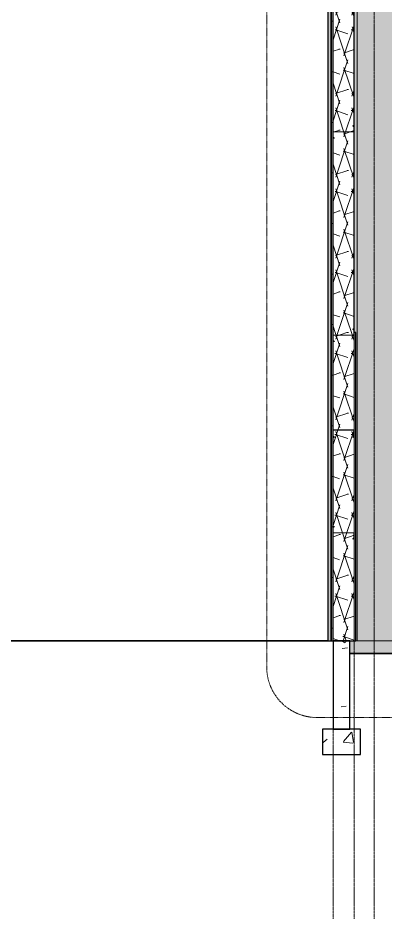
# Model space of a CAD drawing. Header units: inches. Extents: x -55396 to -733, y -290 to 853.
# Drawn here: x -17354.2 to -17179.8, y -132 to 295.5 of the extents above; entities that cross this region are included whole.
import ezdxf

# ---------------------------------------------------------------- set-up
doc = ezdxf.new("R2010")
doc.units = ezdxf.units.IN
doc.header["$MEASUREMENT"] = 0
doc.linetypes.add('Dash Dot 3_16_', pattern=[0.3125, 0.1875, -0.0625, 0, -0.0625])
doc.linetypes.add('Grid Line 1_2_', pattern=[0.875, 0.5, -0.125, 0.125, -0.125])
for name, color, linetype, lineweight in [('A-ANNO-SYMB', 150, 'Continuous', 9), ('A-WALL', 113, 'Continuous', 9), ('A-WALL-PATT', 111, 'Continuous', 25), ('C-BLDG-PADS', 91, 'Continuous', 9), ('C-TOPO', 7, 'Continuous', 9), ('L-SITE-WALL', 31, 'Continuous', 9), ('S-BEAM', 12, 'Continuous', 9), ('S-FNDN', 32, 'Continuous', 9), ('S-GRID', 1, 'Continuous', 9)]:
    doc.layers.add(name, color=color, linetype=linetype, lineweight=lineweight)
pattern_1 = [(50, (22011.01, 102), (55.0854, -4.81984), [5.76, -63.36]), (355, (22011.01, 102), (-10.65569, 57.76853), [4.608, -50.688]), (100.451, (22015.6, 101.6), (44.42947, 52.94866), [4.895, -53.848]), (46.184, (22011.01, 117.36), (81.96444, -12.71212), [8.64, -95.04]), (96.636, (22017.84, 116.3), (71.7815, 74.81238), [7.343, -80.772]), (351.184, (22011.01, 117.36), (71.78195, 74.81243), [6.912, -76.032]), (21, (22018.69, 113.52), (45.84207, -30.92146), [5.76, -63.36]), (326, (22018.69, 113.52), (18.687064, 55.69148), [4.608, -50.688]), (71.451, (22022.51, 110.943), (64.52891, 24.77011), [4.895, -53.848]), (37.5, (22011.012, 102), (0.933895, 25.566816), [2.534, -47.539, 2.534, -48.922, -50.88]), (37.5, (22011.012, 102), (0.933895, 25.566816), [-101.53, 2.534, -48.346]), (7.5, (22011.012, 102), (20.20404, 30.291303), [2.534, -26.803, 2.534, -46.387, -19.392]), (7.5, (22011.012, 102), (20.20404, 30.291303), [-78.259, 2.534, -16.858]), (327.5, (21993.885, 102), (40.997785, -1.732403), [2.534, -16.666, 2.534, -57.37, -79.488]), (327.5, (21993.885, 102), (40.997785, -1.732403), [-79.104, 2.534, -76.954]), (317.5, (21986.205, 102), (44.788883, 7.68784), [2.534, -22.426, 2.534, -37.248, -56.448]), (317.5, (21986.205, 102), (44.788883, 7.68784), [-64.742, 2.534, -53.914])]
pattern_2 = [(45, (22011.012, 102), (-19.007, 19.007), []), (45, (22011.012, 130.8), (-19.007, 19.007), [])]
pattern_3 = [(0, (22011.012, 102), (0, 24), []), (90, (22011.012, 102), (-24, 1e-15), [])]
pattern_4 = [(161.57, (22011.972, 102.96), (-7.6802237, -0.0009796), [0, -54.643, 6.067, 0]), (18.43, (22010.052, 102.96), (-7.6802237, 0.0009796), [0, -54.643, 6.067, 0]), (108.43, (22011.972, 102.96), (3.8382953, -19.20136532), [18.211, -42.499]), (71.57, (22010.052, 102.96), (3.8382953, 19.20136532), [18.211, -42.499])]

# ---------------------------------------------------------------- blocks, each defined once
blk = doc.blocks.new('Struct_Sports Complex_2015_rvt-3-Section 1')
at = {"layer": 'A-WALL-PATT', "lineweight": 9}
h = blk.add_hatch(dxfattribs=at)
h.set_pattern_fill('FP_21', color=250, style=0, pattern_type=2)
h.set_pattern_definition(pattern_1)
h.paths.add_polyline_path([(21124.3, -42), (21132.3, -42), (21132.3, 0), (21124.3, 0), (21124.3, -1.69)], flags=0)
at = {"layer": 'S-FNDN'}
h = blk.add_hatch(dxfattribs=at)
h.set_pattern_fill('FP_21', color=256, style=0, pattern_type=2)
h.set_pattern_definition(pattern_1)
h.paths.add_polyline_path([(21119.3, -54), (21137.3, -54), (21137.3, -42), (21119.3, -42)], flags=0)
at = {"layer": 'L-SITE-WALL', "color": 130, "lineweight": 25}
for p, q in [((21132.3, 0), (21124.3, 0)), ((21124.3, 0), (21124.3, -42)), ((21132.3, -42), (21132.3, 0)), ((21124.3, -42), (21132.3, -42))]:
    blk.add_line(p, q, dxfattribs=at)
at = {"layer": 'S-FNDN', "color": 130, "lineweight": 25}
for p, q in [((21137.3, -42), (21119.3, -42)), ((21119.3, -42), (21119.3, -54)), ((21137.3, -54), (21137.3, -42)), ((21119.3, -54), (21137.3, -54))]:
    blk.add_line(p, q, dxfattribs=at)
blk = doc.blocks.new('Girt_C - 10_D-1162511-Section 1')
at = {"layer": 'S-BEAM'}
h = blk.add_hatch(dxfattribs=at)
h.set_pattern_fill('FP_20', color=256, style=0, pattern_type=2)
h.set_pattern_definition(pattern_2)
h.paths.add_polyline_path([(21124.88, 96.52), (21124.95, 96.6), (21124.41, 97.05), (21124.41, 99.87), (21124.3, 99.87), (21124.3, 97)], flags=0)
h.paths.add_polyline_path([(21133.73, 96.52), (21134.3, 97), (21134.3, 99.87), (21134.19, 99.87), (21134.19, 97.05), (21133.66, 96.6)], flags=0)
h.paths.add_polyline_path([(21134.12, 99.95), (21134.12, 100.05), (21124.49, 100.05), (21124.49, 99.95)], flags=0)
at = {"layer": 'S-BEAM', "lineweight": 15}
for p, q in [((21124.3, 99.87), (21124.3, 97)), ((21124.41, 97.05), (21124.41, 99.87)), ((21134.12, 100.05), (21124.49, 100.05)), ((21124.49, 99.95), (21134.12, 99.95)), ((21134.19, 99.87), (21134.19, 97.05)), ((21134.3, 97), (21134.3, 99.87)), ((21124.3, 97), (21124.88, 96.52)), ((21124.95, 96.6), (21124.41, 97.05)), ((21124.88, 96.52), (21124.95, 96.6)), ((21134.19, 97.05), (21133.66, 96.6)), ((21133.66, 96.6), (21133.73, 96.52)), ((21133.73, 96.52), (21134.3, 97))]:
    blk.add_line(p, q, dxfattribs=at)
for centre, radius, start, end in [((21124.49, 99.87), 0.187, 90, 180), ((21124.49, 99.87), 0.0782, 90, 176.9576), ((21134.12, 99.87), 0.188, 0, 90), ((21134.12, 99.87), 0.0782, 2.1227, 90)]:
    blk.add_arc(centre, radius, start, end, dxfattribs=at)
blk = doc.blocks.new('Girt_Z - 10_D-1185129-Section 1')
at = {"layer": 'S-BEAM'}
h = blk.add_hatch(dxfattribs=at)
h.set_pattern_fill('FP_20', color=256, style=0, pattern_type=2)
h.set_pattern_definition(pattern_2)
h.paths.add_polyline_path([(21133.73, 48.27), (21134.3, 48.75), (21134.3, 51.12), (21134.19, 51.12), (21134.19, 48.8), (21133.66, 48.35)], flags=0)
h.paths.add_polyline_path([(21124.49, 51.2), (21134.12, 51.2), (21134.12, 51.3), (21124.49, 51.3)], flags=0)
h.paths.add_polyline_path([(21124.41, 51.38), (21124.41, 53.7), (21124.95, 54.15), (21124.88, 54.23), (21124.3, 53.75), (21124.3, 51.38)], flags=0)
at = {"layer": 'S-BEAM', "lineweight": 15}
for p, q in [((21124.88, 54.23), (21124.3, 53.75)), ((21124.3, 53.75), (21124.3, 51.38)), ((21124.41, 53.7), (21124.95, 54.15)), ((21124.41, 51.38), (21124.41, 53.7)), ((21134.12, 51.3), (21124.49, 51.3)), ((21124.95, 54.15), (21124.88, 54.23)), ((21124.49, 51.2), (21134.12, 51.2)), ((21134.19, 48.8), (21133.66, 48.35)), ((21133.66, 48.35), (21133.73, 48.27)), ((21133.73, 48.27), (21134.3, 48.75)), ((21134.19, 51.12), (21134.19, 48.8)), ((21134.3, 48.75), (21134.3, 51.12))]:
    blk.add_line(p, q, dxfattribs=at)
for centre, radius, start, end in [((21124.49, 51.38), 0.188, 180, 270), ((21124.49, 51.38), 0.0782, 183.0424, 270), ((21134.12, 51.12), 0.188, 0, 90), ((21134.12, 51.12), 0.0782, 2.1227, 90)]:
    blk.add_arc(centre, radius, start, end, dxfattribs=at)
blk = doc.blocks.new('columns and girder2 - one-1108489-Section 1')
at = {"layer": 'S-BEAM'}
h = blk.add_hatch(color=256, dxfattribs=at)
h.paths.add_polyline_path([(21155.3, -6), (21155.3, -6), (21153.8, -6)], flags=0)
h.paths.add_polyline_path([(22359.55, -6), (22359.55, -6), (22358.05, -6)], flags=0)
h.paths.add_polyline_path([(21135.8, -6), (21135.8, -6), (21134.3, -6)], flags=0)
h.paths.add_polyline_path([(22358.08, 0), (22359.55, 0), (22359.55, 98.25), (22358.8, 98.25), (22358.8, 194.5), (22359.55, 194.5), (22359.55, 336.13), (22358.44, 336.15), (22358.44, 335.8), (22358.05, 335.8), (22358.05, 324.3), (22358.44, 324.3), (22358.44, 323.95), (22358.05, 323.95), (22358.05, 0)], flags=0)
h.paths.add_polyline_path([(22340.05, 0), (22340.05, 119), (22305.31, 294.08), (22303.8, 294.08), (22338.55, 118.85), (22338.55, 0), (22339.98, 0)], flags=0)
h.paths.add_polyline_path([(21155.3, 0), (21155.3, 118.86), (21193.29, 323.84), (21191.77, 323.84), (21153.8, 119), (21153.87, 0)], flags=0)
h.paths.add_polyline_path([(21135.05, 0), (21135.8, 0), (21135.8, 387.12), (21134.3, 387.19), (21134.3, 146.25), (21135.05, 146.25), (21135.05, 37.38)], flags=0)
h = blk.add_hatch(color=256, dxfattribs=at)
h.paths.add_polyline_path([(22358.05, -6), (22358.05, -6), (22340.05, -6)], flags=0)
h.paths.add_polyline_path([(22357.19, 0), (22358.05, 0), (22358.05, 285.6), (22307.55, 285.6), (22307.55, 286.6), (22358.05, 286.6), (22358.05, 323.95), (22354.43, 323.95), (22354.43, 324.3), (22355.79, 324.3), (22356.19, 324.53), (22356.32, 324.83), (22356.24, 335.46), (22356.16, 335.65), (22355.79, 335.8), (22354.43, 335.8), (22354.43, 336.15), (22358.05, 336.2), (22305.33, 338.39), (22305.33, 294.08), (22340.05, 118.85), (22340.05, 0)], flags=0)
h.paths.add_polyline_path([(21153.8, 0), (21153.8, 119), (21191.77, 323.84), (21191.62, 323.84), (21191.62, 384.8), (21135.8, 387.12), (21135.8, 325.09), (21188.62, 325.09), (21188.62, 324.09), (21135.8, 324.09), (21135.8, 0), (21136.67, 0)], flags=0)
h.paths.add_polyline_path([(22302.33, 298.06), (22302.33, 338.52), (22010.5, 350.68), (22009.3, 321.88), (22123.34, 329.96), (22297.96, 298.84)], flags=0)
h.paths.add_polyline_path([(22006.29, 321.79), (22007.5, 350.8), (21645.58, 365.88), (21643.96, 326.96), (22006.07, 321.79)], flags=0)
h.paths.add_polyline_path([(22358.05, 324.3), (22358.02, 335.8), (22357.08, 335.8), (22356.71, 335.65), (22356.55, 335.12), (22356.63, 324.65), (22356.71, 324.46), (22357.08, 324.3)], flags=0)
h.paths.add_polyline_path([(21640.96, 327.17), (21642.58, 366.01), (21194.62, 384.59), (21194.62, 329.63), (21403.33, 358.96), (21640.73, 327.2)], flags=0)
blk.add_line((21135.8, 0), (21135.8, 387.12), dxfattribs=at)
blk = doc.blocks.new('Girt_Z - 10_D-1101369-Section 1')
at = {"layer": 'S-BEAM', "lineweight": 15}
for p, q in [((21133.73, 147.98), (21133.66, 147.9)), ((21133.66, 147.9), (21134.19, 147.45)), ((21134.3, 147.5), (21133.73, 147.98)), ((21134.19, 147.45), (21134.19, 145.13)), ((21134.3, 145.13), (21134.3, 147.5)), ((21124.3, 144.87), (21124.3, 142.5)), ((21124.3, 142.5), (21124.88, 142.02)), ((21124.41, 142.55), (21124.41, 144.87)), ((21124.95, 142.1), (21124.41, 142.55)), ((21134.12, 145.05), (21124.49, 145.05)), ((21124.49, 144.95), (21134.12, 144.95)), ((21124.88, 142.02), (21124.95, 142.1))]:
    blk.add_line(p, q, dxfattribs=at)
for centre, radius, start, end in [((21124.49, 144.87), 0.188, 90, 180), ((21124.49, 144.87), 0.0782, 90, 177.8773), ((21134.12, 145.13), 0.188, 270, 0), ((21134.12, 145.13), 0.0782, 270, 356.9576)]:
    blk.add_arc(centre, radius, start, end, dxfattribs=at)
blk = doc.blocks.new('Girt_Z - 10_D-V339-Section 1')
at = {"layer": 'S-BEAM'}
h = blk.add_hatch(dxfattribs=at)
h.set_pattern_fill('FP_20', color=256, style=0, pattern_type=2)
h.set_pattern_definition(pattern_2)
h.paths.add_polyline_path([(21124.88, 238.52), (21124.95, 238.6), (21124.41, 239.05), (21124.41, 241.37), (21124.3, 241.37), (21124.3, 239)], flags=0)
h.paths.add_polyline_path([(21124.49, 241.45), (21134.12, 241.45), (21134.12, 241.55), (21124.49, 241.55)], flags=0)
h.paths.add_polyline_path([(21134.19, 241.63), (21134.3, 241.63), (21134.3, 244), (21133.73, 244.48), (21133.66, 244.4), (21134.19, 243.95)], flags=0)
at = {"layer": 'S-BEAM', "lineweight": 15}
for p, q in [((21133.73, 244.48), (21133.66, 244.4)), ((21133.66, 244.4), (21134.19, 243.95)), ((21134.3, 244), (21133.73, 244.48)), ((21134.19, 243.95), (21134.19, 241.63)), ((21134.3, 241.63), (21134.3, 244)), ((21124.3, 241.37), (21124.3, 239)), ((21124.41, 239.05), (21124.41, 241.37)), ((21134.12, 241.55), (21124.49, 241.55)), ((21124.49, 241.45), (21134.12, 241.45)), ((21124.3, 239), (21124.88, 238.52)), ((21124.95, 238.6), (21124.41, 239.05)), ((21124.88, 238.52), (21124.95, 238.6))]:
    blk.add_line(p, q, dxfattribs=at)
for centre, radius, start, end in [((21124.49, 241.37), 0.188, 90, 180), ((21124.49, 241.37), 0.0782, 90, 177.8773), ((21134.12, 241.63), 0.188, 270, 0), ((21134.12, 241.63), 0.0782, 270, 356.9576)]:
    blk.add_arc(centre, radius, start, end, dxfattribs=at)

msp = doc.modelspace()

# ---------------------------------------------------------------- hatches: boundary and pattern name
at = {"layer": 'A-WALL-PATT', "lineweight": 9}
h = msp.add_hatch(dxfattribs=at)
h.set_pattern_fill('FP_24', color=256, style=0, pattern_type=2)
h.set_pattern_definition(pattern_3)
h.paths.add_polyline_path([(-17204.47, 146.25), (-17204.47, 335), (-17205.47, 335), (-17205.47, 146.25)], flags=0)
h = msp.add_hatch(dxfattribs=at)
h.set_pattern_fill('FP_22', color=256, style=0, pattern_type=2)
h.set_pattern_definition(pattern_4)
h.paths.add_polyline_path([(-17194.47, 146.25), (-17194.47, 335), (-17204.47, 335), (-17204.47, 146.25)], flags=0)
h = msp.add_hatch(dxfattribs=at)
h.set_pattern_fill('FP_24', color=256, style=0, pattern_type=2)
h.set_pattern_definition(pattern_3)
h.paths.add_polyline_path([(-17204.47, 0), (-17204.47, 146.25), (-17205.47, 146.25), (-17205.47, 0)], flags=0)
h = msp.add_hatch(dxfattribs=at)
h.set_pattern_fill('FP_22', color=256, style=0, pattern_type=2)
h.set_pattern_definition(pattern_4)
h.paths.add_polyline_path([(-17194.47, 0), (-17194.47, 146.25), (-17204.47, 146.25), (-17204.47, 0)], flags=0)
at = {"layer": 'C-BLDG-PADS'}
h = msp.add_hatch(dxfattribs=at)
h.set_pattern_fill('FP_21', color=256, style=0, pattern_type=2)
h.set_pattern_definition(pattern_1)
h.paths.add_polyline_path([(-15537.97, -6), (-15537.97, 0), (-17196.47, 0), (-17196.47, -6), (-15604.74, -6)], flags=0)
at = {"layer": 'L-SITE-WALL'}
for points in [[(-17205.47, 146.25), (-17205.47, 335), (-17206.97, 335), (-17206.97, 146.25)], [(-17205.47, 0), (-17205.47, 146.25), (-17206.97, 146.25), (-17206.97, 0)]]:
    msp.add_hatch(color=256, dxfattribs=at).paths.add_polyline_path(points, flags=0)
at = {"layer": 'L-SITE-WALL', "lineweight": 5}
msp.add_hatch(color=256, dxfattribs=at).paths.add_polyline_path([(-17193.72, 0), (-17193.72, 146.25), (-17194.47, 146.25), (-17194.47, 0)], flags=0)

# ---------------------------------------------------------------- linework, layer by layer
at = {"layer": 'A-ANNO-SYMB', "linetype": 'Dash Dot 3_16_'}
for p, q in [((-17235.99, 452.37), (-17235.99, -12.43)), ((-17211.99, -36.43), (-17143.85, -36.43))]:
    msp.add_line(p, q, dxfattribs=at)
msp.add_arc((-17211.99, -12.43), 24, 180, 270, dxfattribs=at)
at = {"layer": 'A-WALL'}
for p, q in [((-17205.47, 335), (-17205.47, 0)), ((-17204.47, 335), (-17204.47, 0)), ((-17194.47, 146.25), (-17194.47, 0))]:
    msp.add_line(p, q, dxfattribs=at)
at = {"layer": 'C-BLDG-PADS'}
for p, q in [((-17196.47, 0), (-17196.47, -6)), ((-15537.97, 0), (-17193.72, 0)), ((-17196.47, -6), (-15537.97, -6))]:
    msp.add_line(p, q, dxfattribs=at)
at = {"layer": 'C-TOPO', "lineweight": 35}
for p, q in [((-17335.95, 0), (-17773.83, 0)), ((-17206.97, 0), (-17335.95, 0)), ((-17196.47, -6.01), (-16708.17, -6.01))]:
    msp.add_line(p, q, dxfattribs=at)
at = {"layer": 'C-TOPO'}
for p, q in [((-17773.83, 0), (-17335.95, 0)), ((-17206.97, 0), (-17335.95, 0)), ((-16708.17, -6.01), (-17196.47, -6.01))]:
    msp.add_line(p, q, dxfattribs=at)
at = {"layer": 'L-SITE-WALL', "lineweight": 25}
for p, q in [((-17206.97, 335), (-17206.97, 0)), ((-17194.47, 146.25), (-17194.47, 335)), ((-17193.72, 146.25), (-17194.47, 146.25)), ((-17193.72, 0), (-17193.72, 146.25)), ((-17206.97, 0), (-17193.72, 0))]:
    msp.add_line(p, q, dxfattribs=at)
at = {"layer": 'S-GRID', "linetype": 'Grid Line 1_2_'}
for p, q in [((-17204.47, -132), (-17204.47, 648.66)), ((-17194.47, -132), (-17194.47, 648.66)), ((-17184.97, -132), (-17184.97, 648.66))]:
    msp.add_line(p, q, dxfattribs=at)

# ---------------------------------------------------------------- block references
at = {"color": 170, "lineweight": 5}
msp.add_blockref('Struct_Sports Complex_2015_rvt-3-Section 1', (-38328.77, 0), dxfattribs=at)
at = {"layer": 'S-BEAM'}
for name in ['columns and girder2 - one-1108489-Section 1', 'Girt_Z - 10_D-V339-Section 1', 'Girt_Z - 10_D-1101369-Section 1', 'Girt_C - 10_D-1162511-Section 1', 'Girt_Z - 10_D-1185129-Section 1']:
    msp.add_blockref(name, (-38328.77, 0), dxfattribs=at)

doc.saveas('drawing.dxf')
